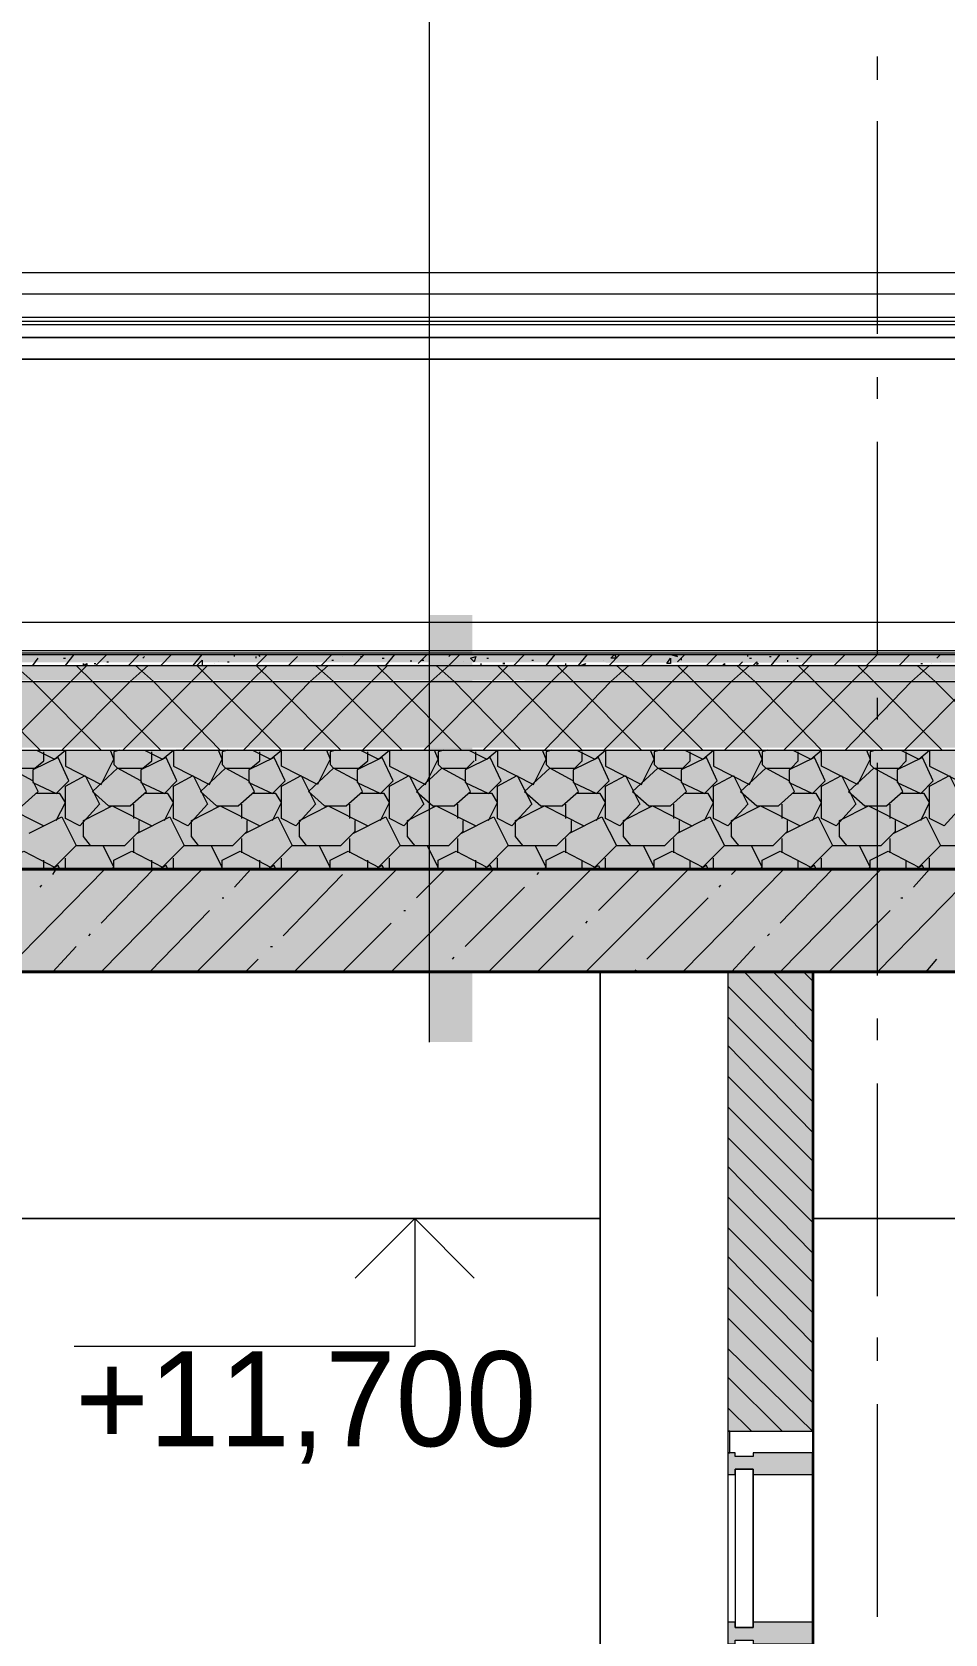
# Model space of a CAD drawing. Header units: millimetres. Extents: x -135211 to 49383, y -8033 to 228499.
# Drawn here: x -95332 to -93186, y 17568 to 21331 of the extents above; entities that cross this region are included whole.
import ezdxf

# ---------------------------------------------------------------- set-up
doc = ezdxf.new("R2010")
doc.units = ezdxf.units.MM
doc.layers.add('PDF _Геометрия', color=7, linetype='Continuous', true_color=0x1d1d1d)
doc.layers.add('PDF _Сплошная заливка', color=7, linetype='Continuous', true_color=0xffffff)
doc.layers.add('PDF _Текст', color=7, linetype='Continuous')

msp = doc.modelspace()

# ---------------------------------------------------------------- hatches: boundary and pattern name
at = {"layer": 'PDF _Сплошная заливка', "transparency": 33554559}
for color, points in [(256, [(-78050.7, 19936.6), (-78300.5, 19932.4), (-78546, 19928.2), (-79045.5, 19919.7), (-79291, 19915.5), (-79790.5, 19907), (-80036, 19902.8), (-80285.8, 19898.6), (-80531.3, 19894.3), (-81030.8, 19885.9), (-81276.3, 19881.6), (-81775.8, 19873.2), (-101616.2, 19868.9), (-101616.2, 19873.2), (-101802.5, 19881.6), (-101899.8, 19885.9), (-101993, 19890.1), (-102090.3, 19894.3), (-102183.5, 19898.6), (-102280.8, 19902.8), (-102467.1, 19911.3), (-102564.4, 19915.5), (-102657.6, 19919.7), (-102754.9, 19923.9), (-102848.1, 19928.2), (-102945.4, 19932.4), (-103038.5, 19936.6), (-103135.9, 19936.6), (-103135.9, 19911.3), (-103038.5, 19911.3), (-102945.4, 19907), (-102848.1, 19902.8), (-102754.9, 19898.6), (-102657.6, 19894.3), (-102564.4, 19890.1), (-102467.1, 19885.9), (-102373.9, 19881.6), (-102276.6, 19877.4), (-102090.3, 19868.9), (-101993, 19864.7), (-101899.8, 19860.5), (-101802.5, 19856.2), (-101709.4, 19852), (-81674.2, 19847.8), (-81674.2, 19852), (-78059.2, 19911.3), (-77805.2, 19911.3), (-77805.2, 19936.6)]), (256, [(-78050.7, 19911.3), (-78300.5, 19907), (-78546, 19902.8), (-79045.5, 19894.3), (-79291, 19890.1), (-79790.5, 19881.6), (-80036, 19877.4), (-80285.8, 19873.2), (-80531.3, 19868.9), (-81030.8, 19860.5), (-81276.3, 19856.2), (-81775.8, 19847.8), (-101616.2, 19843.5), (-101616.2, 19847.8), (-101802.5, 19856.2), (-101899.8, 19860.5), (-101993, 19864.7), (-102090.3, 19868.9), (-102183.5, 19873.2), (-102280.8, 19877.4), (-102467.1, 19885.9), (-102564.4, 19890.1), (-102657.6, 19894.3), (-102754.9, 19898.6), (-102848.1, 19902.8), (-102945.4, 19907), (-103038.5, 19911.3), (-103135.9, 19911.3), (-103135.9, 19873.2), (-103038.5, 19873.2), (-102945.4, 19868.9), (-102848.1, 19864.7), (-102754.9, 19860.5), (-102657.6, 19856.2), (-102564.4, 19852), (-102467.1, 19847.8), (-102373.9, 19843.5), (-102276.6, 19839.3), (-102090.3, 19830.8), (-101993, 19826.6), (-101899.8, 19822.4), (-101802.5, 19818.1), (-101616.2, 19809.7), (-81674.2, 19805.4), (-81674.2, 19809.7), (-81428.7, 19813.9), (-79739.7, 19843.5), (-79494.2, 19847.8), (-78046.5, 19873.2), (-77805.2, 19873.2), (-77805.2, 19911.3)]), (256, [(-78050.7, 19873.2), (-78300.5, 19868.9), (-78546, 19864.7), (-79045.5, 19856.2), (-79291, 19852), (-79790.5, 19843.5), (-80036, 19839.3), (-80285.8, 19835.1), (-80531.3, 19830.8), (-81030.8, 19822.4), (-81276.3, 19818.1), (-81775.8, 19809.7), (-101616.2, 19805.4), (-101616.2, 19809.7), (-101802.5, 19818.1), (-101899.8, 19822.4), (-101993, 19826.6), (-102090.3, 19830.8), (-102183.5, 19835.1), (-102280.8, 19839.3), (-102467.1, 19847.8), (-102564.4, 19852), (-102657.6, 19856.2), (-102754.9, 19860.5), (-102848.1, 19864.7), (-102945.4, 19868.9), (-103038.5, 19873.2), (-103135.9, 19873.2), (-103135.9, 19712.3), (-103038.5, 19712.3), (-102945.4, 19708.1), (-102848.1, 19703.8), (-102754.9, 19699.6), (-102657.6, 19695.4), (-102564.4, 19691.1), (-102467.1, 19686.9), (-102280.8, 19678.4), (-102183.5, 19674.2), (-102090.3, 19670), (-101993, 19665.7), (-101899.8, 19661.5), (-101802.5, 19657.3), (-101616.2, 19648.8), (-101171.8, 19644.6), (-101171.8, 19648.8), (-81674.2, 19653), (-78059.2, 19712.3), (-77805.2, 19712.3), (-77805.2, 19873.2)]), (256, [(-78050.7, 19712.3), (-78550.2, 19703.8), (-78795.8, 19699.6), (-79295.3, 19691.1), (-79540.8, 19686.9), (-80040.3, 19678.4), (-80285.8, 19674.2), (-80785.3, 19665.7), (-81030.8, 19661.5), (-81780.1, 19648.8), (-101616.2, 19644.6), (-101616.2, 19648.8), (-101802.5, 19657.3), (-101899.8, 19661.5), (-101993, 19665.7), (-102090.3, 19670), (-102183.5, 19674.2), (-102280.8, 19678.4), (-102467.1, 19686.9), (-102564.4, 19691.1), (-102657.6, 19695.4), (-102754.9, 19699.6), (-102848.1, 19703.8), (-102945.4, 19708.1), (-103038.5, 19712.3), (-103135.9, 19712.3), (-103135.9, 19365.2), (-77805.2, 19365.2), (-77805.2, 19712.3)]), (7, [(-93636.9, 17955.6), (-93636.9, 17942.9), (-93497.2, 17942.9), (-93497.2, 17993.7), (-93636.9, 17993.7), (-93636.9, 17985.2), (-93679.2, 17985.2), (-93679.2, 17993.7), (-93696.2, 17993.7), (-93696.2, 17942.9), (-93679.2, 17942.9), (-93679.2, 17955.6)]), (7, [(-93636.9, 17553.4), (-93636.9, 17545), (-93497.2, 17545), (-93497.2, 17595.8), (-93636.9, 17595.8), (-93636.9, 17583.1), (-93679.2, 17583.1), (-93679.2, 17595.8), (-93696.2, 17595.8), (-93696.2, 17545), (-93679.2, 17545), (-93679.2, 17553.4)])]:
    msp.add_hatch(color=color, dxfattribs=at).paths.add_polyline_path(points)
h = msp.add_hatch(color=256, dxfattribs=at)
h.paths.add_polyline_path([(-77398.8, 19123.9), (-77398.8, 19364.2), (-103546, 19364.2), (-103546, 19123.9)])
h.paths.add_polyline_path([(146.8, 19123.9), (146.8, 19364.2), (-2304.2, 19364.2), (-2304.2, 19123.9)])
h.paths.add_polyline_path([(-4501.1, 19123.9), (-4501.1, 19364.2), (-25450.6, 19364.2), (-25450.6, 19123.9)])
h.paths.add_polyline_path([(-26102.5, 19123.9), (-26102.5, 19364.2), (-26352.2, 19364.2), (-26352.2, 19123.9)])
h = msp.add_hatch(color=256, dxfattribs=at)
h.paths.add_polyline_path([(-93696.2, 18044.5), (-93497.2, 18044.5), (-93497.2, 19123.9), (-93696.2, 19123.9)])
h.paths.add_polyline_path([(-93497.2, 15242.2), (-93696.2, 15242.2), (-93696.2, 15166), (-93497.2, 15166)])

# ---------------------------------------------------------------- linework, layer by layer
at = {"layer": 'PDF _Геометрия', "color": 7, "lineweight": 9}
for points in [[(-76899.3, 29359.5), (-94398.8, 29359.5), (-94398.8, 24961.3), (-94398.8, 18958.8)], [(-93344.8, 21219.3), (-93344.8, 21274.3)], [(-93344.8, 20622.4), (-93344.8, 21121.9)], [(-82829.9, 20715.5), (-103093.6, 20715.5), (-103059.7, 20660.5), (-103093.6, 20715.5), (-103825.9, 20762.1), (-103855.5, 20766.3), (-82829.9, 20766.3)], [(-82829.9, 20660.5), (-103059.7, 20660.5), (-103072.4, 20652), (-82829.9, 20652)], [(-82829.9, 20643.6), (-103123.2, 20643.6), (-103123.2, 20613.9)], [(-103127.4, 19945.1), (-103127.4, 20563.1), (-103131.7, 20563.1), (-103135.9, 20563.1), (-103144.4, 20563.1), (-103296.8, 20563.1), (-103296.8, 19365.2), (-103144.4, 19365.2), (-103135.9, 19365.2), (-77805.2, 19365.2)], [(-77805.2, 19945.1), (-77805.2, 19940.9), (-77805.2, 19936.6), (-77805.2, 19911.3), (-77805.2, 19873.2), (-77805.2, 19712.3), (-77805.2, 19365.2), (-77796.7, 19365.2), (-77648.6, 19365.2), (-77648.6, 20563.1), (-77796.7, 20563.1), (-77805.2, 20563.1), (-77809.4, 20563.1), (-77813.7, 20563.1), (-77813.7, 19945.1), (-81775.8, 19877.4), (-101616.2, 19877.4), (-103127.4, 19945.1), (-82863.7, 19945.1)], [(-93344.8, 20470), (-93344.8, 20520.8)], [(-93344.8, 19868.9), (-93344.8, 20368.4)], [(-93344.8, 19716.5), (-93344.8, 19767.3)], [(-93344.8, 19115.4), (-93344.8, 19614.9)], [(-93696.2, 19123.9), (-93996.7, 19123.9), (-93996.7, 15242.2), (-93996.7, 15843.3), (-95546, 15843.3), (-95546, 15242.2)], [(-94208.4, 19123.9), (-95546, 19123.9), (-95546, 18544), (-93996.7, 18544), (-93996.7, 19123.9)], [(-92815.7, 15166), (-91693.9, 15166), (-91693.9, 18544), (-93497.2, 18544), (-91693.9, 18544), (-91693.9, 19123.9)], [(-93497.2, 19123.9), (-93497.2, 18544)], [(-93495.2, 19121.3), (-93495.2, 6840.3), (-93444.4, 6840.3), (-93444.4, 9092.2), (-93444.4, 6840.3)], [(-93344.8, 18963), (-93344.8, 19013.8)], [(-93344.8, 18361.9), (-93344.8, 18861.4)], [(-94136.4, 18544), (-94415.8, 18544), (-94432.7, 18544), (-94432.7, 18243.4), (-95232.8, 18243.4)], [(-94280.3, 18544), (-94580.9, 18544)], [(-93344.8, 18209.6), (-93344.8, 18264.6)], [(-93344.8, 17608.5), (-93344.8, 18108)], [(-93497.2, 18044.5), (-93497.2, 15242.2), (-93497.2, 17570.4), (-93497.2, 17968.3)], [(-93696.2, 17968.3), (-93696.2, 17570.4), (-93696.2, 15242.2)], [(-93679.2, 17942.9), (-93679.2, 17595.8)], [(-93636.9, 17942.9), (-93636.9, 17595.8)]]:
    msp.add_lwpolyline(points, dxfattribs=at)
for points in [[(-103123.2, 20613.9), (-82829.9, 20613.9)], [(-103127.4, 20563.1), (-82829.9, 20563.1)], [(-93696.2, 19123.9), (-93696.2, 18044.5), (-93497.2, 18044.5), (-93497.2, 19123.9)], [(-93996.7, 15843.3), (-93996.7, 18544), (-95546, 18544), (-95546, 15843.3)], [(-93636.9, 17583.1), (-93636.9, 17955.6), (-93679.2, 17955.6), (-93679.2, 17583.1)]]:
    msp.add_lwpolyline(points, close=True, dxfattribs=at)
at = {"layer": 'PDF _Геометрия', "color": 7, "lineweight": 40}
msp.add_lwpolyline([(-95546, 19123.9), (-91693.9, 19123.9), (-91693.9, 18163), (-91194.4, 18163), (-91194.4, 19123.9), (-88095.8, 19123.9), (-88095.8, 18163), (-87596.3, 18163), (-87596.3, 19123.9), (-83397.1, 19123.9), (-83397.1, 18163), (-82897.6, 18163), (-82897.6, 19123.9), (-77898.3, 19123.9), (-77898.3, 18544), (-77398.8, 18544), (-77398.8, 19123.9), (-77398.8, 19365.2), (-77398.8, 20563.1), (-77648.6, 20563.1), (-77648.6, 19365.2), (-103296.8, 19365.2)], dxfattribs=at)
at = {"layer": 'PDF _Геометрия', "color": 7, "lineweight": 20}
for points in [[(-103131.7, 19945.1), (-103135.9, 19945.1), (-103135.9, 19940.9), (-101616.2, 19873.2), (-81775.8, 19873.2), (-77805.2, 19940.9), (-77805.2, 19945.1), (-77809.4, 19945.1)], [(-103135.9, 19940.9), (-103135.9, 19936.6), (-101616.2, 19868.9), (-81775.8, 19868.9), (-77805.2, 19936.6), (-77805.2, 19940.9)], [(-103135.9, 19936.6), (-103135.9, 19911.3), (-101616.2, 19843.5), (-81775.8, 19843.5), (-77805.2, 19911.3), (-77805.2, 19936.6)], [(-103135.9, 19911.3), (-103135.9, 19873.2), (-101616.2, 19805.4), (-81775.8, 19805.4), (-77805.2, 19873.2), (-77805.2, 19911.3)], [(-103135.9, 19873.2), (-103135.9, 19712.3), (-101616.2, 19644.6), (-81780.1, 19644.6), (-77805.2, 19712.3), (-77805.2, 19873.2)]]:
    msp.add_lwpolyline(points, dxfattribs=at)
at = {"layer": 'PDF _Геометрия', "lineweight": 9}
for points in [[(-95211.6, 19843.5), (-95203.1, 19847.8), (-95203.1, 19843.5), (-95241.2, 19805.4), (-95402.1, 19644.6), (-95393.6, 19623.4), (-95423.2, 19564.1), (-95507.9, 19606.5), (-95507.9, 19644.6), (-95533.3, 19623.4), (-95575.6, 19644.6)], [(-95313.2, 19644.6), (-95474, 19805.4), (-95512.1, 19843.5)], [(-95169.3, 19644.6), (-95330.1, 19805.4), (-95372.5, 19843.5)], [(-95330.1, 19843.5), (-95317.4, 19860.5)], [(-95262.4, 19644.6), (-95101.5, 19805.4), (-95059.2, 19843.5)], [(-95258.2, 19860.5), (-95253.9, 19860.5)], [(-95253.9, 19843.5), (-95232.8, 19868.9)], [(-95029.6, 19644.6), (-95190.4, 19805.4), (-95228.5, 19843.5)], [(-95186.2, 19847.8), (-95182, 19847.8)], [(-95182, 19843.5), (-95156.6, 19868.9)], [(-95156.6, 19852), (-95152.3, 19852)], [(-95126.9, 19868.9), (-95122.7, 19868.9)], [(-95122.7, 19868.9), (-95122.7, 19868.9)], [(-95118.5, 19644.6), (-94957.6, 19805.4), (-94919.5, 19843.5)], [(-95105.8, 19843.5), (-95080.4, 19868.9)], [(-94889.9, 19644.6), (-95046.5, 19805.4), (-95088.8, 19843.5)], [(-95071.9, 19860.5), (-95067.7, 19864.7)], [(-95050.7, 19868.9), (-95046.5, 19868.9)], [(-95029.6, 19843.5), (-95004.2, 19868.9)], [(-95029.6, 19868.9), (-95025.3, 19868.9)], [(-94978.8, 19644.6), (-94817.9, 19805.4), (-94779.8, 19843.5)], [(-94953.4, 19843.5), (-94932.2, 19868.9)], [(-94640.1, 19644.6), (-94631.7, 19623.4), (-94661.3, 19564.1), (-94746, 19606.5), (-94746, 19644.6), (-94906.8, 19805.4), (-94944.9, 19843.5), (-94932.2, 19856.2), (-94932.2, 19843.5)], [(-94902.6, 19847.8), (-94902.6, 19847.8)], [(-94894.1, 19852), (-94894.1, 19852)], [(-94872.9, 19852), (-94868.7, 19852)], [(-94856, 19864.7), (-94856, 19868.9)], [(-94834.9, 19644.6), (-94678.2, 19805.4), (-94635.9, 19843.5)], [(-94606.3, 19644.6), (-94767.1, 19805.4), (-94805.2, 19843.5), (-94779.8, 19868.9)], [(-94805.2, 19860.5), (-94805.2, 19864.7)], [(-94801, 19868.9), (-94796.8, 19864.7)], [(-94729, 19843.5), (-94707.9, 19864.7)], [(-94699.4, 19868.9), (-94695.2, 19868.9)], [(-94695.2, 19644.6), (-94534.3, 19805.4), (-94496.2, 19843.5)], [(-94669.8, 19852), (-94669.8, 19852)], [(-94462.3, 19644.6), (-94623.2, 19805.4), (-94665.5, 19843.5)], [(-94652.8, 19843.5), (-94627.4, 19868.9)], [(-94627.4, 19856.2), (-94623.2, 19856.2)], [(-94602, 19864.7), (-94602, 19864.7)], [(-94576.6, 19843.5), (-94551.2, 19868.9), (-94547, 19868.9)], [(-94559.7, 19864.7), (-94555.5, 19864.7)], [(-94555.5, 19644.6), (-94394.6, 19805.4), (-94352.3, 19843.5), (-94326.9, 19868.9)], [(-94547, 19868.9), (-94547, 19868.9)], [(-94322.7, 19644.6), (-94483.5, 19805.4), (-94521.6, 19843.5)], [(-94508.9, 19860.5), (-94504.7, 19860.5)], [(-94500.4, 19843.5), (-94479.3, 19868.9)], [(-94441.2, 19852), (-94441.2, 19856.2)], [(-94424.2, 19847.8), (-94403.1, 19868.9)], [(-94420, 19856.2), (-94420, 19856.2)], [(-94415.8, 19856.2), (-94411.5, 19856.2)], [(-94411.5, 19644.6), (-94250.7, 19805.4), (-94212.6, 19843.5)], [(-94183, 19644.6), (-94339.6, 19805.4), (-94381.9, 19843.5)], [(-94352.3, 19864.7), (-94348, 19868.9)], [(-94318.4, 19852), (-94318.4, 19852)], [(-94276.1, 19843.5), (-94276.1, 19847.8)], [(-94271.9, 19644.6), (-94111, 19805.4), (-94072.9, 19843.5)], [(-94263.4, 19860.5), (-94259.2, 19860.5)], [(-94039, 19644.6), (-94199.9, 19805.4), (-94238, 19843.5)], [(-94199.9, 19843.5), (-94174.5, 19868.9)], [(-94157.6, 19856.2), (-94153.3, 19856.2)], [(-94127.9, 19644.6), (-93971.3, 19805.4), (-93929, 19843.5)], [(-94123.7, 19843.5), (-94102.5, 19868.9)], [(-93899.3, 19644.6), (-94060.2, 19805.4), (-94098.3, 19843.5)], [(-94085.6, 19868.9), (-94085.6, 19868.9)], [(-94085.6, 19868.9), (-94085.6, 19868.9)], [(-94077.1, 19843.5), (-94077.1, 19847.8)], [(-94047.5, 19843.5), (-94026.3, 19868.9)], [(-94047.5, 19868.9), (-94043.3, 19868.9)], [(-94043.3, 19843.5), (-94030.6, 19847.8), (-94034.8, 19843.5)], [(-93988.2, 19856.2), (-93988.2, 19856.2)], [(-93988.2, 19644.6), (-93827.4, 19805.4), (-93789.3, 19843.5)], [(-93975.5, 19843.5), (-93950.1, 19868.9)], [(-93755.4, 19644.6), (-93916.3, 19805.4), (-93958.6, 19843.5)], [(-93899.3, 19843.5), (-93873.9, 19868.9)], [(-93899.3, 19868.9), (-93895.1, 19868.9)], [(-93848.5, 19644.6), (-93687.7, 19805.4), (-93645.4, 19843.5)], [(-93831.6, 19868.9), (-93831.6, 19868.9)], [(-93831.6, 19868.9), (-93814.7, 19864.7), (-93818.9, 19868.9)], [(-93814.7, 19852), (-93797.8, 19868.9)], [(-93615.7, 19644.6), (-93776.6, 19805.4), (-93814.7, 19843.5)], [(-93806.2, 19860.5), (-93806.2, 19856.2)], [(-93747, 19843.5), (-93721.6, 19868.9)], [(-93708.9, 19843.5), (-93704.6, 19847.8), (-93704.6, 19843.5)], [(-93704.6, 19644.6), (-93543.8, 19805.4), (-93505.7, 19843.5)], [(-93370.2, 19644.6), (-93361.7, 19623.4), (-93391.4, 19564.1), (-93476, 19606.5), (-93476, 19644.6), (-93632.7, 19805.4), (-93675, 19843.5)], [(-93670.8, 19843.5), (-93662.3, 19852)], [(-93649.6, 19864.7), (-93649.6, 19868.9)], [(-93645.4, 19860.5), (-93641.1, 19860.5)], [(-93636.9, 19843.5), (-93628.4, 19852), (-93628.4, 19843.5)], [(-93628.4, 19847.8), (-93624.2, 19847.8)], [(-93598.8, 19864.7), (-93594.6, 19864.7)], [(-93594.6, 19843.5), (-93573.4, 19868.9)], [(-93564.9, 19644.6), (-93404.1, 19805.4), (-93366, 19843.5)], [(-93556.5, 19856.2), (-93556.5, 19852)], [(-93535.3, 19860.5), (-93531.1, 19860.5)], [(-93332.1, 19644.6), (-93493, 19805.4), (-93531.1, 19843.5)], [(-93522.6, 19843.5), (-93497.2, 19868.9)], [(-93446.4, 19843.5), (-93421, 19868.9)], [(-93421, 19644.6), (-93264.4, 19805.4), (-93222.1, 19843.5)], [(-93192.4, 19644.6), (-93353.3, 19805.4), (-93391.4, 19843.5)], [(-93378.7, 19868.9), (-93374.4, 19868.9)], [(-93374.4, 19868.9), (-93374.4, 19868.9)], [(-93370.2, 19843.5), (-93344.8, 19868.9)], [(-93294, 19843.5), (-93268.6, 19868.9)], [(-93281.3, 19644.6), (-93120.5, 19805.4), (-93082.4, 19843.5)], [(-93048.5, 19644.6), (-93209.4, 19805.4), (-93251.7, 19843.5)], [(-93243.2, 19847.8), (-93239, 19847.8)], [(-93217.8, 19847.8), (-93217.8, 19847.8)], [(-93205.1, 19860.5), (-93196.7, 19868.9)], [(-93196.7, 19852), (-93196.7, 19852)], [(-95380.9, 19644.6), (-95393.6, 19640.3), (-95393.6, 19610.7), (-95385.2, 19602.2), (-95444.4, 19547.2), (-95406.3, 19513.3), (-95355.5, 19513.3), (-95317.4, 19547.2), (-95330.1, 19572.6), (-95385.2, 19602.2), (-95325.9, 19602.2), (-95304.7, 19619.2), (-95304.7, 19640.3)], [(-95321.7, 19644.6), (-95279.3, 19623.4), (-95253.9, 19644.6), (-95253.9, 19606.5), (-95169.3, 19564.1), (-95139.6, 19623.4), (-95148.1, 19644.6)], [(-95126.9, 19644.6), (-95139.6, 19640.3), (-95139.6, 19610.7), (-95131.2, 19602.2), (-95190.4, 19547.2), (-95152.3, 19513.3), (-95101.5, 19513.3), (-95063.4, 19547.2), (-95076.1, 19572.6), (-95131.2, 19602.2), (-95071.9, 19602.2), (-95050.7, 19619.2), (-95050.7, 19640.3)], [(-95067.7, 19644.6), (-95025.3, 19623.4), (-94999.9, 19644.6), (-94999.9, 19606.5), (-94915.3, 19564.1), (-94885.6, 19623.4), (-94894.1, 19644.6)], [(-94872.9, 19644.6), (-94885.6, 19640.3), (-94885.6, 19610.7), (-94877.2, 19602.2), (-94936.4, 19547.2), (-94898.3, 19513.3), (-94847.6, 19513.3), (-94809.5, 19547.2), (-94822.2, 19572.6), (-94877.2, 19602.2), (-94817.9, 19602.2), (-94796.8, 19619.2), (-94796.8, 19640.3)], [(-94813.7, 19644.6), (-94771.4, 19623.4), (-94746, 19644.6)], [(-94619, 19644.6), (-94631.7, 19640.3), (-94631.7, 19610.7), (-94623.2, 19602.2), (-94682.5, 19547.2), (-94644.4, 19513.3), (-94593.6, 19513.3), (-94555.5, 19547.2), (-94568.2, 19572.6), (-94623.2, 19602.2), (-94563.9, 19602.2), (-94542.8, 19619.2), (-94542.8, 19640.3)], [(-94559.7, 19644.6), (-94517.4, 19623.4), (-94492, 19644.6), (-94492, 19606.5), (-94407.3, 19564.1), (-94377.7, 19623.4), (-94386.1, 19644.6)], [(-94365, 19644.6), (-94377.7, 19640.3), (-94377.7, 19610.7), (-94369.2, 19602.2), (-94428.5, 19547.2), (-94390.4, 19513.3), (-94339.6, 19513.3), (-94301.5, 19547.2), (-94314.2, 19572.6), (-94369.2, 19602.2), (-94310, 19602.2), (-94293, 19619.2)], [(-94305.7, 19644.6), (-94263.4, 19623.4), (-94238, 19644.6), (-94238, 19606.5), (-94153.3, 19564.1), (-94123.7, 19623.4), (-94132.2, 19644.6)], [(-94111, 19644.6), (-94123.7, 19640.3), (-94123.7, 19610.7), (-94115.2, 19602.2), (-94174.5, 19547.2), (-94136.4, 19513.3), (-94085.6, 19513.3), (-94047.5, 19547.2), (-94060.2, 19572.6), (-94115.2, 19602.2), (-94056, 19602.2), (-94039, 19619.2), (-94039, 19640.3)], [(-94051.7, 19644.6), (-94009.4, 19623.4), (-93984, 19644.6), (-93984, 19606.5), (-93899.3, 19564.1), (-93869.7, 19623.4), (-93878.2, 19644.6)], [(-93857, 19644.6), (-93869.7, 19640.3), (-93869.7, 19610.7), (-93861.2, 19602.2), (-93920.5, 19547.2), (-93882.4, 19513.3), (-93831.6, 19513.3), (-93793.5, 19547.2), (-93806.2, 19572.6), (-93861.2, 19602.2), (-93802, 19602.2), (-93785.1, 19619.2), (-93785.1, 19640.3)], [(-93797.8, 19644.6), (-93755.4, 19623.4), (-93730, 19644.6), (-93730, 19606.5), (-93645.4, 19564.1), (-93615.7, 19623.4), (-93624.2, 19644.6)], [(-93603, 19644.6), (-93615.7, 19640.3), (-93615.7, 19610.7), (-93607.3, 19602.2), (-93666.5, 19547.2), (-93628.4, 19513.3), (-93577.6, 19513.3), (-93539.5, 19547.2), (-93552.2, 19572.6), (-93607.3, 19602.2), (-93548, 19602.2), (-93531.1, 19619.2), (-93531.1, 19640.3)], [(-93543.8, 19644.6), (-93501.4, 19623.4), (-93476, 19644.6)], [(-93349, 19644.6), (-93361.7, 19640.3), (-93361.7, 19610.7), (-93353.3, 19602.2), (-93412.5, 19547.2), (-93374.4, 19513.3), (-93323.6, 19513.3), (-93285.5, 19547.2), (-93298.2, 19572.6), (-93353.3, 19602.2), (-93294, 19602.2), (-93277.1, 19619.2), (-93277.1, 19640.3)], [(-93289.8, 19644.6), (-93247.5, 19623.4), (-93222.1, 19644.6), (-93222.1, 19606.5), (-93137.4, 19564.1), (-93107.8, 19623.4), (-93116.2, 19644.6)], [(-94288.8, 19619.2), (-94288.8, 19640.3)], [(-95275.1, 19479.5), (-95253.9, 19521.8), (-95266.6, 19543), (-95321.7, 19543)], [(-95021.1, 19479.5), (-94999.9, 19521.8), (-95012.6, 19543), (-95067.7, 19543)], [(-94767.1, 19479.5), (-94746, 19521.8), (-94758.7, 19543), (-94813.7, 19543)], [(-94513.1, 19479.5), (-94492, 19521.8), (-94504.7, 19543), (-94559.7, 19543)], [(-94259.2, 19479.5), (-94238, 19521.8), (-94250.7, 19543), (-94305.7, 19543)], [(-94005.2, 19479.5), (-93984, 19521.8), (-93996.7, 19543), (-94051.7, 19543)], [(-93751.2, 19479.5), (-93730, 19521.8), (-93742.7, 19543), (-93797.8, 19543)], [(-93497.2, 19479.5), (-93476, 19521.8), (-93488.7, 19543), (-93543.8, 19543)], [(-93243.2, 19479.5), (-93222.1, 19521.8), (-93234.8, 19543), (-93289.8, 19543)], [(-95448.6, 19420.2), (-95465.6, 19441.4), (-95465.6, 19479.5), (-95397.9, 19513.3), (-95304.7, 19466.8)], [(-95194.7, 19420.2), (-95211.6, 19441.4), (-95211.6, 19479.5), (-95143.9, 19513.3), (-95050.7, 19466.8)], [(-95093.1, 19483.7), (-95093.1, 19517.6)], [(-94940.7, 19420.2), (-94957.6, 19441.4), (-94957.6, 19479.5), (-94889.9, 19513.3), (-94796.8, 19466.8)], [(-94839.1, 19483.7), (-94839.1, 19517.6)], [(-94686.7, 19420.2), (-94703.6, 19441.4), (-94703.6, 19479.5), (-94635.9, 19513.3), (-94542.8, 19466.8)], [(-94585.1, 19483.7), (-94585.1, 19517.6)], [(-94432.7, 19420.2), (-94449.6, 19441.4), (-94449.6, 19479.5), (-94381.9, 19513.3), (-94288.8, 19466.8)], [(-94331.1, 19483.7), (-94331.1, 19517.6)], [(-94178.7, 19420.2), (-94195.7, 19441.4), (-94195.7, 19479.5), (-94127.9, 19513.3), (-94034.8, 19466.8)], [(-94077.1, 19483.7), (-94077.1, 19517.6)], [(-93924.7, 19420.2), (-93941.7, 19441.4), (-93941.7, 19479.5), (-93873.9, 19513.3), (-93780.8, 19466.8)], [(-93823.1, 19483.7), (-93823.1, 19517.6)], [(-93670.8, 19420.2), (-93687.7, 19441.4), (-93687.7, 19479.5), (-93620, 19513.3), (-93526.8, 19466.8)], [(-93569.2, 19483.7), (-93569.2, 19517.6)], [(-93416.8, 19420.2), (-93433.7, 19441.4), (-93433.7, 19479.5), (-93366, 19513.3), (-93272.8, 19466.8)], [(-93315.2, 19483.7), (-93315.2, 19517.6)], [(-95393.6, 19365.2), (-95393.6, 19386.3), (-95351.3, 19407.5), (-95279.3, 19369.4), (-95228.5, 19420.2), (-95114.2, 19420.2), (-95080.4, 19454.1), (-95080.4, 19479.5)], [(-95338.6, 19449.8), (-95262.4, 19487.9), (-95228.5, 19420.2)], [(-95139.6, 19365.2), (-95139.6, 19386.3), (-95097.3, 19407.5), (-95025.3, 19369.4), (-94974.5, 19420.2), (-94860.3, 19420.2), (-94826.4, 19454.1), (-94826.4, 19479.5)], [(-95084.6, 19449.8), (-95008.4, 19487.9), (-94974.5, 19420.2)], [(-94885.6, 19365.2), (-94885.6, 19386.3), (-94843.3, 19407.5), (-94771.4, 19369.4), (-94720.6, 19420.2), (-94606.3, 19420.2), (-94572.4, 19454.1), (-94572.4, 19479.5)], [(-94830.6, 19449.8), (-94754.4, 19487.9), (-94720.6, 19420.2)], [(-94631.7, 19365.2), (-94631.7, 19386.3), (-94589.3, 19407.5), (-94517.4, 19369.4), (-94466.6, 19420.2), (-94352.3, 19420.2), (-94318.4, 19454.1), (-94318.4, 19479.5)], [(-94576.6, 19449.8), (-94500.4, 19487.9), (-94466.6, 19420.2)], [(-94377.7, 19365.2), (-94377.7, 19386.3), (-94335.4, 19407.5), (-94263.4, 19369.4), (-94212.6, 19420.2), (-94098.3, 19420.2), (-94064.4, 19454.1), (-94064.4, 19479.5)], [(-94322.7, 19449.8), (-94246.5, 19487.9), (-94212.6, 19420.2)], [(-94123.7, 19365.2), (-94123.7, 19386.3), (-94081.4, 19407.5), (-94009.4, 19369.4), (-93958.6, 19420.2), (-93844.3, 19420.2), (-93810.4, 19454.1), (-93810.4, 19479.5)], [(-94068.7, 19449.8), (-93992.5, 19487.9), (-93958.6, 19420.2)], [(-93869.7, 19365.2), (-93869.7, 19386.3), (-93827.4, 19407.5), (-93755.4, 19369.4), (-93704.6, 19420.2), (-93590.3, 19420.2), (-93556.5, 19454.1), (-93556.5, 19479.5)], [(-93814.7, 19449.8), (-93738.5, 19487.9), (-93704.6, 19420.2)], [(-93615.7, 19365.2), (-93615.7, 19386.3), (-93573.4, 19407.5), (-93501.4, 19369.4), (-93450.6, 19420.2), (-93336.3, 19420.2), (-93302.5, 19454.1), (-93302.5, 19479.5)], [(-93560.7, 19449.8), (-93484.5, 19487.9), (-93450.6, 19420.2)], [(-93361.7, 19365.2), (-93361.7, 19386.3), (-93319.4, 19407.5), (-93247.5, 19369.4), (-93196.7, 19420.2), (-93082.4, 19420.2), (-93048.5, 19454.1), (-93048.5, 19479.5)], [(-93344.8, 19123.9), (-93107.8, 19365.2), (-93107.8, 19386.3), (-93065.4, 19407.5), (-92993.5, 19369.4), (-92942.7, 19420.2), (-92828.4, 19420.2), (-92794.5, 19454.1), (-92794.5, 19479.5)], [(-93306.7, 19449.8), (-93230.5, 19487.9), (-93196.7, 19420.2)], [(-95143.9, 19365.2), (-95139.6, 19369.4), (-95165, 19420.2)], [(-95093.1, 19403.3), (-95093.1, 19437.1)], [(-94889.9, 19365.2), (-94885.6, 19369.4), (-94911, 19420.2)], [(-94839.1, 19403.3), (-94839.1, 19437.1)], [(-94635.9, 19365.2), (-94631.7, 19369.4), (-94657.1, 19420.2)], [(-94585.1, 19403.3), (-94585.1, 19437.1)], [(-94381.9, 19365.2), (-94377.7, 19369.4), (-94403.1, 19420.2)], [(-94331.1, 19403.3), (-94331.1, 19437.1)], [(-94127.9, 19365.2), (-94123.7, 19369.4), (-94149.1, 19420.2)], [(-94077.1, 19403.3), (-94077.1, 19437.1)], [(-93873.9, 19365.2), (-93869.7, 19369.4), (-93895.1, 19420.2)], [(-93823.1, 19403.3), (-93823.1, 19437.1)], [(-93620, 19365.2), (-93615.7, 19369.4), (-93641.1, 19420.2)], [(-93569.2, 19403.3), (-93569.2, 19437.1)], [(-93366, 19365.2), (-93361.7, 19369.4), (-93387.1, 19420.2)], [(-93315.2, 19403.3), (-93315.2, 19437.1)], [(-95309, 19365.2), (-95304.7, 19365.2), (-95304.7, 19386.3)], [(-95253.9, 19365.2), (-95253.9, 19390.6)], [(-95055, 19365.2), (-95050.7, 19365.2), (-95050.7, 19386.3)], [(-94999.9, 19365.2), (-94999.9, 19390.6)], [(-94801, 19365.2), (-94796.8, 19365.2), (-94796.8, 19386.3)], [(-94746, 19365.2), (-94746, 19390.6)], [(-94547, 19365.2), (-94542.8, 19365.2), (-94542.8, 19386.3)], [(-94492, 19365.2), (-94492, 19390.6)], [(-94288.8, 19365.2), (-94288.8, 19386.3)], [(-94238, 19365.2), (-94238, 19390.6)], [(-94039, 19365.2), (-94039, 19386.3)], [(-93984, 19365.2), (-93984, 19390.6)], [(-93785.1, 19365.2), (-93785.1, 19386.3)], [(-93730, 19365.2), (-93730, 19390.6)], [(-93531.1, 19365.2), (-93531.1, 19386.3)], [(-93476, 19365.2), (-93476, 19390.6)], [(-93277.1, 19365.2), (-93277.1, 19386.3)], [(-93260.2, 19322.9), (-93222.1, 19365.2), (-93222.1, 19390.6)], [(-95397.9, 19123.9), (-95160.8, 19365.2)], [(-95266.6, 19365.2), (-95270.9, 19373.7), (-95287.8, 19365.2)], [(-95283.6, 19352.5), (-95275.1, 19365.2)], [(-95169.3, 19123.9), (-94932.2, 19365.2)], [(-95169.3, 19238.2), (-95046.5, 19365.2)], [(-95012.6, 19365.2), (-95016.9, 19373.7), (-95033.8, 19365.2)], [(-94944.9, 19123.9), (-94703.6, 19365.2)], [(-94856, 19322.9), (-94817.9, 19365.2)], [(-94758.7, 19365.2), (-94762.9, 19373.7), (-94779.8, 19365.2)], [(-94741.7, 19208.6), (-94602, 19352.5)], [(-94716.3, 19123.9), (-94475, 19365.2)], [(-94504.7, 19365.2), (-94508.9, 19373.7), (-94525.8, 19365.2)], [(-94487.7, 19123.9), (-94246.5, 19365.2)], [(-94428.5, 19297.5), (-94360.7, 19365.2)], [(-94293, 19365.2), (-94293, 19365.2)], [(-94250.7, 19365.2), (-94254.9, 19373.7), (-94271.9, 19365.2)], [(-94259.2, 19123.9), (-94017.9, 19365.2), (-94000.9, 19373.7), (-93996.7, 19365.2)], [(-94144.9, 19352.5), (-94140.6, 19356.7)], [(-94039, 19365.2), (-94039, 19365.2)], [(-94030.6, 19123.9), (-93789.3, 19365.2)], [(-94000.9, 19267.8), (-93903.6, 19365.2)], [(-93802, 19123.9), (-93564.9, 19365.2)], [(-93785.1, 19365.2), (-93785.1, 19365.2)], [(-93742.7, 19365.2), (-93747, 19373.7), (-93763.9, 19365.2)], [(-93687.7, 19352.5), (-93675, 19365.2)], [(-93573.4, 19123.9), (-93336.3, 19365.2)], [(-93573.4, 19238.2), (-93450.6, 19365.2)], [(-93531.1, 19365.2), (-93531.1, 19365.2)], [(-93488.7, 19365.2), (-93493, 19373.7), (-93509.9, 19365.2)], [(-93277.1, 19365.2), (-93277.1, 19365.2)], [(-93234.8, 19365.2), (-93239, 19373.7), (-93255.9, 19365.2)], [(-95313.2, 19322.9), (-95309, 19327.1)], [(-94314.2, 19183.2), (-94174.5, 19322.9)], [(-93717.3, 19322.9), (-93713.1, 19327.1)], [(-95055, 19123.9), (-94915.3, 19267.8)], [(-94885.6, 19297.5), (-94881.4, 19297.5)], [(-94458.1, 19267.8), (-94453.9, 19267.8)], [(-93886.6, 19153.5), (-93742.7, 19297.5)], [(-93459.1, 19123.9), (-93315.2, 19267.8)], [(-93289.8, 19297.5), (-93285.5, 19297.5)], [(-94602, 19123.9), (-94487.7, 19238.2)], [(-94030.6, 19238.2), (-94026.3, 19242.4)], [(-95198.9, 19208.6), (-95194.7, 19212.8)], [(-94144.9, 19123.9), (-94060.2, 19208.6)], [(-93603, 19208.6), (-93598.8, 19212.8)], [(-95283.6, 19123.9), (-95228.5, 19183.2)], [(-94771.4, 19183.2), (-94767.1, 19183.2)], [(-94343.8, 19153.5), (-94339.6, 19157.8)], [(-93687.7, 19123.9), (-93632.7, 19183.2)], [(-94830.6, 19123.9), (-94801, 19153.5)], [(-94373.4, 19123.9), (-94373.4, 19123.9)], [(-93916.3, 19123.9), (-93912, 19128.1)], [(-93497.2, 18958.8), (-93658.1, 19123.9)], [(-93497.2, 19030.8), (-93590.3, 19123.9)], [(-93497.2, 19102.7), (-93518.4, 19123.9)], [(-93230.5, 19123.9), (-93205.1, 19153.5)], [(-93497.2, 18891.1), (-93696.2, 19090)], [(-93497.2, 18819.1), (-93696.2, 19018.1)], [(-93497.2, 18747.2), (-93696.2, 18950.3)], [(-93497.2, 18679.4), (-93696.2, 18878.4)], [(-93497.2, 18607.5), (-93696.2, 18806.4)], [(-93497.2, 18535.5), (-93696.2, 18734.5)], [(-93497.2, 18463.5), (-93696.2, 18666.7)], [(-93497.2, 18395.8), (-93696.2, 18594.8)], [(-93497.2, 18323.8), (-93696.2, 18522.8)], [(-93497.2, 18251.9), (-93696.2, 18455.1)], [(-93497.2, 18184.2), (-93696.2, 18383.1)], [(-93497.2, 18112.2), (-93696.2, 18311.2)], [(-93497.2, 18044.5), (-93696.2, 18239.2)], [(-93569.2, 18044.5), (-93696.2, 18171.5)], [(-93641.1, 18044.5), (-93696.2, 18099.5)]]:
    msp.add_lwpolyline(points, dxfattribs=at)
for points in [[(-95211.6, 19847.8), (-95211.6, 19843.5)], [(-94288.8, 19864.7), (-94293, 19852), (-94301.5, 19860.5)], [(-94221.1, 19847.8), (-94225.3, 19847.8)], [(-93962.8, 19868.9), (-93958.6, 19860.5), (-93971.3, 19860.5)], [(-93831.6, 19860.5), (-93831.6, 19847.8), (-93840.1, 19847.8)], [(-95330.1, 19598), (-95330.1, 19568.4), (-95275.1, 19543), (-95245.5, 19572.6), (-95270.9, 19627.6)], [(-95076.1, 19598), (-95076.1, 19568.4), (-95021.1, 19543), (-94991.5, 19572.6), (-95016.9, 19627.6)], [(-94822.2, 19598), (-94822.2, 19568.4), (-94767.1, 19543), (-94737.5, 19572.6), (-94762.9, 19627.6)], [(-94568.2, 19598), (-94568.2, 19568.4), (-94513.1, 19543), (-94483.5, 19572.6), (-94508.9, 19627.6)], [(-94314.2, 19598), (-94314.2, 19568.4), (-94259.2, 19543), (-94229.5, 19572.6), (-94254.9, 19627.6)], [(-94060.2, 19598), (-94060.2, 19568.4), (-94005.2, 19543), (-93975.5, 19572.6), (-94000.9, 19627.6)], [(-93806.2, 19598), (-93806.2, 19568.4), (-93751.2, 19543), (-93721.6, 19572.6), (-93747, 19627.6)], [(-93552.2, 19598), (-93552.2, 19568.4), (-93497.2, 19543), (-93467.6, 19572.6), (-93493, 19627.6)], [(-93298.2, 19598), (-93298.2, 19568.4), (-93243.2, 19543), (-93213.6, 19572.6), (-93239, 19627.6)], [(-95253.9, 19483.7), (-95253.9, 19559.9), (-95207.4, 19585.3), (-95173.5, 19517.6), (-95220.1, 19466.8)], [(-94999.9, 19483.7), (-94999.9, 19559.9), (-94953.4, 19585.3), (-94919.5, 19517.6), (-94966.1, 19466.8)], [(-94746, 19483.7), (-94746, 19559.9), (-94699.4, 19585.3), (-94665.5, 19517.6), (-94712.1, 19466.8)], [(-94492, 19483.7), (-94492, 19559.9), (-94445.4, 19585.3), (-94411.5, 19517.6), (-94458.1, 19466.8)], [(-94238, 19483.7), (-94238, 19559.9), (-94191.4, 19585.3), (-94157.6, 19517.6), (-94204.1, 19466.8)], [(-93984, 19483.7), (-93984, 19559.9), (-93937.4, 19585.3), (-93903.6, 19517.6), (-93950.1, 19466.8)], [(-93730, 19483.7), (-93730, 19559.9), (-93683.5, 19585.3), (-93649.6, 19517.6), (-93696.2, 19466.8)], [(-93476, 19483.7), (-93476, 19559.9), (-93429.5, 19585.3), (-93395.6, 19517.6), (-93442.2, 19466.8)], [(-93222.1, 19483.7), (-93222.1, 19559.9), (-93175.5, 19585.3), (-93141.6, 19517.6), (-93188.2, 19466.8)]]:
    msp.add_lwpolyline(points, close=True, dxfattribs=at)
at = {"layer": 'PDF _Геометрия', "color": 7, "lineweight": 18}
msp.add_lwpolyline([(-94572.4, 18404.3), (-94432.7, 18544), (-94293, 18404.3)], dxfattribs=at)
at = {"layer": 'PDF _Геометрия', "color": 7, "lineweight": 20}
for points in [[(-93691.9, 17993.7), (-93691.9, 18044.5), (-93696.2, 18044.5), (-93696.2, 17993.7)], [(-93636.9, 17985.2), (-93679.2, 17985.2), (-93679.2, 17993.7), (-93696.2, 17993.7), (-93696.2, 17942.9), (-93679.2, 17942.9), (-93679.2, 17955.6), (-93636.9, 17955.6), (-93636.9, 17942.9), (-93497.2, 17942.9), (-93497.2, 17993.7), (-93636.9, 17993.7)], [(-93636.9, 17583.1), (-93679.2, 17583.1), (-93679.2, 17595.8), (-93696.2, 17595.8), (-93696.2, 17545), (-93679.2, 17545), (-93679.2, 17553.4), (-93636.9, 17553.4), (-93636.9, 17545), (-93497.2, 17545), (-93497.2, 17595.8), (-93636.9, 17595.8)]]:
    msp.add_lwpolyline(points, close=True, dxfattribs=at)
at = {"layer": 'PDF _Сплошная заливка', "color": 7, "lineweight": 9, "transparency": 33554559}
msp.add_solid([(-94398.8, 19962), (-94398.8, 18958.8), (-94297.3, 19962), (-94297.3, 18958.8)], dxfattribs=at)

# ---------------------------------------------------------------- texts
at = {"layer": 'PDF _Текст', "insert": (-95231.2, 18100), "char_height": 222.7, "attachment_point": 4, "style": ''}
msp.add_mtext('+11,700', dxfattribs=at)

doc.saveas('drawing.dxf')
